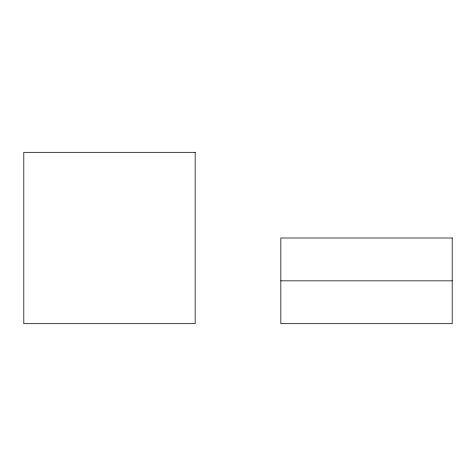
<?xml version="1.0" encoding="UTF-8"?>
<svg xmlns="http://www.w3.org/2000/svg" width="476" height="476" viewBox="0 0 476 476"><rect width="100%" height="100%" fill="white"/><g stroke="black" fill="none" stroke-linecap="round" stroke-linejoin="round"><path stroke-width="0.71" d="M280.84 280.84L452.2 280.84M195.16 152.32L23.8 152.32L23.8 323.68L195.16 323.68L195.16 152.32M452.2 238L280.84 238L280.84 323.68L452.2 323.68L452.2 238"/></g></svg>
